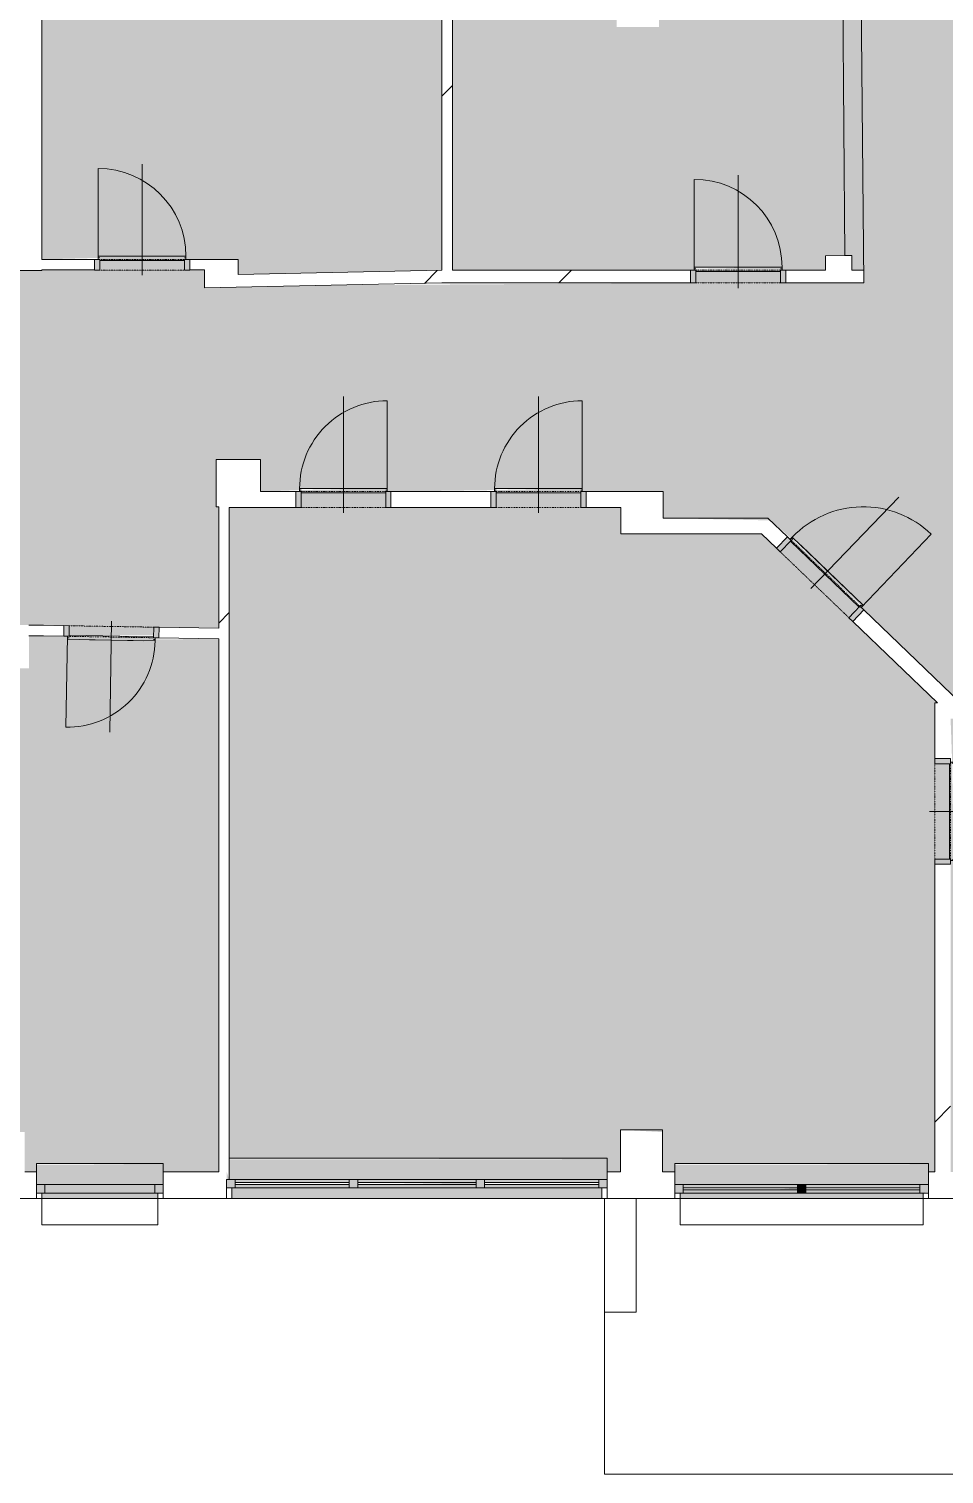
# Model space of a CAD drawing. Header units: millimetres. Extents: x 46521 to 262603, y -45352 to 20466.
# Drawn here: x 206782 to 215441, y -31577 to -17908 of the extents above; entities that cross this region are included whole.
import ezdxf

# ---------------------------------------------------------------- set-up
doc = ezdxf.new("R2010")
doc.units = ezdxf.units.MM
doc.linetypes.add('Čerchovaná se dvěma tečkami', pattern=[2.59, 1, -0.53, 0, -0.53, 0, -0.53])
for name, color, linetype, lineweight in [('A-DETL-THIN', 151, 'Continuous', 13), ('A-DOOR', 31, 'Continuous', 13), ('A-DOOR-FRAM', 31, 'Continuous', 9), ('A-FLOR', 192, 'Continuous', 13), ('A-GENM', 13, 'Continuous', 13), ('A-GLAZ', 151, 'Continuous', 13), ('A-WALL', 113, 'Continuous', 13), ('A-WALL-PATT', 111, 'Continuous', 9), ('Q-SPCQ', 91, 'Continuous', 13), ('S-COLS', 52, 'Continuous', 13)]:
    doc.layers.add(name, color=color, linetype=linetype, lineweight=lineweight)
pattern_1 = [(45, (128653, 0), (-7184.2, 7184.2), []), (45, (131527, -3e-12), (-7184.2, 7184.2), []), (45, (137274, -7e-12), (-4310.5, 10057.9), [4064, -2032, 67.06, -1964.94])]
pattern_2 = [(45, (128653, 0), (-7184.2, 7184.2), []), (45, (131527, 0), (-7184.2, 7184.2), []), (45, (137274, 0), (-4310.5, 10057.9), [4064, -2032, 67.06, -1964.94])]

# ---------------------------------------------------------------- blocks, each defined once
blk = doc.blocks.new('DVERE_1k_oblozka - DD03_01_800x1970_koupelna-1935638-Mapka _ závislý 15')
at = {"layer": 'A-DOOR', "lineweight": 9}
h = blk.add_hatch(color=151, dxfattribs=at)
h.paths.add_polyline_path([(450, -63), (450, 57), (400, 57), (400, -63)])
h.paths.add_polyline_path([(-400, -63), (-400, 57), (-450, 57), (-450, -63)])
blk.add_hatch(color=151, dxfattribs=at).paths.add_polyline_path([(305, 47), (400, 57), (415, 87), (-400, 72), (-400, 47)])
for p, q in [((0, -113), (0, 957)), ((-415, 57), (-415, 917)), ((-400, 57), (-450, 57)), ((-450, 57), (-450, -63)), ((415, 87), (-415, 87)), ((-415, 87), (-415, 72)), ((-415, 72), (-400, 72)), ((-400, -63), (-400, 57)), ((-400, 47), (400, 47)), ((305, 87), (-305, 87)), ((400, 72), (415, 72)), ((450, 57), (400, 57)), ((400, 57), (400, -63)), ((415, 72), (415, 87)), ((415, 87), (415, 57)), ((450, -63), (450, 57)), ((-450, -63), (-400, -63)), ((400, -63), (450, -63))]:
    blk.add_line(p, q, dxfattribs=at)
at = {"layer": 'A-DOOR', "linetype": 'Čerchovaná se dvěma tečkami', "lineweight": 9}
for p, q in [((-400, 57), (400, 57)), ((-400, -63), (400, -63))]:
    blk.add_line(p, q, dxfattribs=at)
at = {"layer": 'A-DOOR', "lineweight": 9}
blk.add_arc((-415, 87), 830, 360, 90, dxfattribs=at)
at = {"layer": 'A-DOOR-FRAM'}
for p, q in [((-400, 57), (-450, 57)), ((-400, -63), (-400, 57)), ((400, 57), (400, -63)), ((400, 57), (450, 57)), ((-450, -63), (-400, -63)), ((450, -63), (400, -63))]:
    blk.add_line(p, q, dxfattribs=at)
blk = doc.blocks.new('OKNO_1k_nadsvetlik - OKNO_1k_nadsvetlik_1200 x 1850-1969509-Mapka _ závislý 15')
at = {"layer": 'A-GLAZ', "lineweight": 9}
h = blk.add_hatch(color=256, dxfattribs=at)
h.paths.add_polyline_path([(600, 75), (520, 75), (520, -5), (600, -5)])
h.paths.add_polyline_path([(-600, 75), (-600, -5), (-520, -5), (-520, 75)])
blk.add_hatch(color=256, dxfattribs=at).paths.add_polyline_path([(-520, 75), (-520, -5), (520, -5), (520, 75), (-183, 75)])
for p, q in [((-550, 126), (-600, 126)), ((-600, 75), (-550, 75)), ((-520, 75), (-600, 75)), ((-550, 75), (-550, 125)), ((520, 75), (-520, 75)), ((-520, 75), (-520, -5)), ((600, 75), (520, 75)), ((520, -5), (520, 75)), ((600, 126), (550, 126)), ((550, 125), (550, 75)), ((550, 75), (600, 75)), ((-600, -5), (-520, -5)), ((-520, -5), (520, -5)), ((520, -5), (600, -5))]:
    blk.add_line(p, q, dxfattribs=at)
blk = doc.blocks.new('parapet s nosem_vnitní - parapet s nosem_vnitní-V101-Mapka _ závislý 15')
at = {"layer": 'A-GENM', "lineweight": 9}
for points in [[(-183, 0), (-600, 0), (-600, -190), (600, -190), (600, 0), (520, 0)], [(-600, -190), (-600, -197), (-183, -190)]]:
    blk.add_hatch(color=151, dxfattribs=at).paths.add_polyline_path(points)
for p, q in [((-600, -190), (-600, -120)), ((600, -120), (600, -190)), ((-600, -190), (-600, -200)), ((-600, -200), (600, -200)), ((-600, -200), (600, -200)), ((600, -200), (600, -190))]:
    blk.add_line(p, q, dxfattribs=at)
blk = doc.blocks.new('parapet_ext - parapet_ext-V102-Mapka _ závislý 15')
at = {"layer": 'Q-SPCQ', "lineweight": 9}
blk.add_hatch(color=151, dxfattribs=at).paths.add_polyline_path([(-520, 50), (-550, 50), (-550, 0), (550, 0), (550, 50), (-183, 50)])
for p, q in [((-550, 51), (-550, 300)), ((-550, 300), (550, 300)), ((550, 300), (550, 51))]:
    blk.add_line(p, q, dxfattribs=at)
blk = doc.blocks.new('OKNO_3k_nadsvetlik - OKNO_3k_nadsvetlik_3600x1850-1975422-Mapka _ závislý 15')
at = {"layer": 'A-GLAZ', "lineweight": 9}
h = blk.add_hatch(color=256, dxfattribs=at)
h.paths.add_polyline_path([(-1720, 25), (-1800, 25), (-1800, -55), (-1720, -55)])
h.paths.add_polyline_path([(1775, 25), (1720, 25), (1720, -55), (1800, -53), (1800, 25)])
h = blk.add_hatch(color=256, dxfattribs=at)
h.paths.add_polyline_path([(-640, 25), (-1720, 25), (-1720, -5), (-640, -5)])
h.paths.add_polyline_path([(763, 25), (640, 25), (640, -5), (1720, -5), (1720, 25)])
h.paths.add_polyline_path([(-560, 25), (-560, -5), (560, -5), (560, 25)])
h.paths.add_polyline_path([(560, -25), (-560, -25), (-560, -55), (560, -55)])
h.paths.add_polyline_path([(-1291, -25), (-1720, -25), (-1720, -55), (-640, -55), (-640, -25)])
h.paths.add_polyline_path([(763, -25), (640, -25), (640, -55), (1720, -55), (1720, -25)])
h = blk.add_hatch(color=256, dxfattribs=at)
h.paths.add_polyline_path([(-640, 25), (-640, -55), (-560, -55), (-560, 25)])
h.paths.add_polyline_path([(560, 25), (560, -55), (640, -55), (640, 25)])
blk.add_hatch(color=256, dxfattribs=at).paths.add_polyline_path([(-560, -5), (-560, -25), (560, -5)])
at = {"layer": 'A-GLAZ', "color": 63, "lineweight": 9}
for p, q in [((-1800, 25), (-1750, 25)), ((-1720, 25), (-1800, 25)), ((-1750, 25), (-1750, 125)), ((-1720, -55), (-1720, 25)), ((-560, 25), (-640, 25)), ((-640, 25), (-640, -55)), ((-560, -55), (-560, 25)), ((640, 25), (560, 25)), ((560, 25), (560, -55)), ((640, -55), (640, 25)), ((1800, 25), (1720, 25)), ((1720, 25), (1720, -55)), ((1750, 125), (1750, 25)), ((1750, 25), (1800, 25)), ((-1800, -55), (-1720, -55)), ((-640, -5), (-1720, -5)), ((-1720, -5), (-1720, -25)), ((-1720, -25), (-640, -25)), ((-640, -25), (-640, -5)), ((-640, -55), (-560, -55)), ((560, -5), (-560, -5)), ((-560, -5), (-560, -25)), ((-560, -25), (560, -25)), ((560, -25), (560, -5)), ((560, -55), (640, -55)), ((1720, -5), (640, -5)), ((640, -5), (640, -25)), ((640, -25), (1720, -25)), ((1720, -25), (1720, -5)), ((1720, -55), (1800, -55))]:
    blk.add_line(p, q, dxfattribs=at)
at = {"layer": 'A-GLAZ', "color": 40, "lineweight": 9}
for p, q in [((-1750, 126), (-1775, 126)), ((1800, 126), (1750, 126))]:
    blk.add_line(p, q, dxfattribs=at)
at = {"layer": 'A-GLAZ', "color": 41, "lineweight": 9}
blk.add_line((1750, 126), (-1750, 126), dxfattribs=at)
at = {"layer": 'A-GLAZ', "color": 101, "lineweight": 9}
for p, q in [((-640, 25), (-1720, 25)), ((560, 25), (-560, 25)), ((1720, 25), (640, 25)), ((-1720, -55), (-640, -55)), ((-560, -55), (560, -55)), ((640, -55), (1720, -55))]:
    blk.add_line(p, q, dxfattribs=at)
blk = doc.blocks.new('parapet s nosem_vnitní - parapet s nosem_vnitní-1280309-Mapka _ závislý 15')
at = {"layer": 'A-GENM', "lineweight": 9}
h = blk.add_hatch(color=151, dxfattribs=at)
h.paths.add_polyline_path([(-560, 0), (-1800, 0), (-1800, -190), (1775, -190), (1775, 0), (560, 0)])
h.paths.add_polyline_path([(1800, 0), (1776, 0), (1800, -70)])
at = {"layer": 'A-GENM', "color": 101, "lineweight": 9}
for p, q in [((-1800, -190), (-1800, -70)), ((-1800, -190), (-1800, -200)), ((-1800, -200), (1779, -200)), ((-1800, -200), (1779, -200))]:
    blk.add_line(p, q, dxfattribs=at)
blk = doc.blocks.new('parapet_ext - parapet_ext-1802008-Mapka _ závislý 15')
at = {"layer": 'Q-SPCQ', "lineweight": 9}
blk.add_hatch(color=151, dxfattribs=at).paths.add_polyline_path([(1750, 100), (-1750, 100), (-1750, 0), (1750, 0)])
at = {"layer": 'Q-SPCQ', "color": 101, "lineweight": 9}
blk.add_line((-1750, 100), (1750, 100), dxfattribs=at)
blk = doc.blocks.new('OKNO_2k_nadsvetlik - OKNO_2k_nadsvetlik 1800x2400-1972502-Mapka _ závislý 15')
at = {"layer": 'A-GLAZ', "lineweight": 9}
h = blk.add_hatch(color=256, dxfattribs=at)
h.paths.add_polyline_path([(-1120, 75), (-1200, 66), (-1200, -5), (-1120, -5), (-1120, 66)])
h.paths.add_polyline_path([(1200, 75), (1120, 75), (1120, -5), (1200, -5)])
h = blk.add_hatch(color=256, dxfattribs=at)
h.paths.add_polyline_path([(295, 75), (40, 75), (40, 45), (1120, 45), (1120, 75)])
h.paths.add_polyline_path([(-1120, 75), (-1120, 45), (-40, 45), (-40, 75), (-732, 75)])
h.paths.add_polyline_path([(40, 25), (40, -5), (1120, -5), (1120, 25), (295, 25)])
h.paths.add_polyline_path([(-732, 25), (-1120, 25), (-1120, -5), (-40, -5), (-40, 25)])
for points in [[(-40, -5), (40, -5), (40, 75), (-40, 75)], [(40, 45), (40, 25), (295, 45)]]:
    blk.add_hatch(color=256, dxfattribs=at).paths.add_polyline_path(points)
for p, q in [((-1150, 126), (-1200, 126)), ((-1200, 75), (-1150, 75)), ((-1120, 75), (-1200, 75)), ((-1150, 75), (-1150, 125)), ((-1120, -5), (-1120, 75)), ((-40, 75), (-1120, 75)), ((-40, 45), (-1120, 45)), ((-1120, 45), (-1120, 25)), ((-1120, 25), (-40, 25)), ((40, 75), (-40, 75)), ((-40, 75), (-40, -5)), ((-40, 25), (-40, 45)), ((1120, 75), (40, 75)), ((40, -5), (40, 75)), ((1120, 45), (40, 45)), ((40, 45), (40, 25)), ((40, 25), (1120, 25)), ((1200, 75), (1120, 75)), ((1120, 75), (1120, -5)), ((1120, 25), (1120, 45)), ((1200, 126), (1150, 126)), ((1150, 125), (1150, 75)), ((1150, 75), (1200, 75)), ((-1200, -5), (-1120, -5)), ((-1120, -5), (-40, -5)), ((-40, -5), (40, -5)), ((40, -5), (1120, -5)), ((1120, -5), (1200, -5))]:
    blk.add_line(p, q, dxfattribs=at)
blk = doc.blocks.new('parapet s nosem_vnitní - parapet s nosem_vnitní-V103-Mapka _ závislý 15')
at = {"layer": 'A-GENM', "lineweight": 9}
blk.add_hatch(color=151, dxfattribs=at).paths.add_polyline_path([(40, 0), (-1200, 0), (-1200, -190), (1200, -190), (1200, 0), (295, 0)])
for p, q in [((-1200, -190), (-1200, -120)), ((1200, -120), (1200, -190)), ((-1200, -190), (-1200, -200)), ((-1200, -200), (1200, -200)), ((-1200, -200), (1200, -200)), ((1200, -200), (1200, -190))]:
    blk.add_line(p, q, dxfattribs=at)
blk = doc.blocks.new('parapet_ext - parapet_ext-1801991-Mapka _ závislý 15')
at = {"layer": 'Q-SPCQ', "lineweight": 9}
blk.add_hatch(color=151, dxfattribs=at).paths.add_polyline_path([(-1150, 50), (-1150, 0), (1150, 0), (1150, 50), (-1120, 50)])
for p, q in [((-1150, 51), (-1150, 300)), ((-1150, 300), (1150, 300)), ((1150, 300), (1150, 51))]:
    blk.add_line(p, q, dxfattribs=at)
blk = doc.blocks.new('DVERE_1k_oblozka - DD03_01_900x1970_koupelna-V137-Mapka _ závislý 15')
at = {"layer": 'A-DOOR', "lineweight": 9}
h = blk.add_hatch(color=151, dxfattribs=at)
h.paths.add_polyline_path([(500, -78), (500, 72), (450, 72), (450, -78)])
h.paths.add_polyline_path([(-450, 72), (-500, 72), (-500, -78), (-450, -78)])
blk.add_hatch(color=151, dxfattribs=at).paths.add_polyline_path([(465, 102), (-450, 87), (-450, 62), (450, 72), (450, 87)])
for p, q in [((-465, 72), (-465, 1032)), ((0, -128), (0, 1072)), ((-450, 72), (-500, 72)), ((-500, 72), (-500, -78)), ((465, 102), (-465, 102)), ((-465, 102), (-465, 87)), ((-465, 87), (-450, 87)), ((-450, -78), (-450, 72)), ((-450, 62), (450, 62)), ((355, 102), (-355, 102)), ((450, 87), (465, 87)), ((500, 72), (450, 72)), ((450, 72), (450, -78)), ((465, 87), (465, 102)), ((465, 102), (465, 72)), ((500, -78), (500, 72)), ((-500, -78), (-450, -78)), ((450, -78), (500, -78))]:
    blk.add_line(p, q, dxfattribs=at)
at = {"layer": 'A-DOOR', "linetype": 'Čerchovaná se dvěma tečkami', "lineweight": 9}
for p, q in [((-450, 72), (450, 72)), ((-450, -78), (450, -78))]:
    blk.add_line(p, q, dxfattribs=at)
at = {"layer": 'A-DOOR', "lineweight": 9}
blk.add_arc((-465, 102), 930, 360, 90, dxfattribs=at)
at = {"layer": 'A-DOOR-FRAM'}
for p, q in [((-450, 72), (-500, 72)), ((-450, -78), (-450, 72)), ((450, 72), (450, -78)), ((450, 72), (500, 72)), ((-500, -78), (-450, -78)), ((500, -78), (450, -78))]:
    blk.add_line(p, q, dxfattribs=at)
blk = doc.blocks.new('DVERE_1k_oblozka - DD03_01_900x1970_koupelna-1549515-Mapka _ závislý 15')
at = {"layer": 'A-DOOR', "lineweight": 9}
h = blk.add_hatch(color=151, dxfattribs=at)
h.paths.add_polyline_path([(-500, -72), (-450, -72), (-450, 78), (-500, 78), (-500, -33)])
h.paths.add_polyline_path([(450, -72), (500, -72), (500, 78), (450, 78)])
blk.add_hatch(color=151, dxfattribs=at).paths.add_polyline_path([(-465, -102), (450, -87), (440, -62), (-450, -85), (-450, -87)])
for p, q in [((-500, 78), (-450, 78)), ((-500, -72), (-500, 78)), ((-450, 78), (-450, -72)), ((0, 128), (0, -1072)), ((450, 78), (500, 78)), ((450, -72), (450, 78)), ((500, 78), (500, -72)), ((-450, -72), (-500, -72)), ((-465, -72), (-465, -1032)), ((-465, -87), (-450, -87)), ((-465, -102), (-465, -87)), ((-465, -87), (-465, -102)), ((-450, -87), (-465, -87)), ((465, -102), (-465, -102)), ((-450, -62), (450, -62)), ((-450, -87), (-450, -62)), ((355, -102), (-355, -102)), ((450, -62), (450, -87)), ((500, -72), (450, -72)), ((450, -87), (465, -87)), ((465, -87), (450, -87)), ((465, -102), (465, -72)), ((465, -87), (465, -102)), ((465, -102), (465, -87))]:
    blk.add_line(p, q, dxfattribs=at)
at = {"layer": 'A-DOOR', "linetype": 'Čerchovaná se dvěma tečkami', "lineweight": 9}
for p, q in [((-450, 78), (450, 78)), ((-450, -72), (450, -72))]:
    blk.add_line(p, q, dxfattribs=at)
at = {"layer": 'A-DOOR', "lineweight": 9}
blk.add_arc((-465, -102), 930, 270, 0, dxfattribs=at)
at = {"layer": 'A-DOOR-FRAM'}
for p, q in [((-500, 78), (-450, 78)), ((-450, 78), (-450, -72)), ((450, -72), (450, 78)), ((500, 78), (450, 78)), ((-450, -72), (-500, -72)), ((450, -72), (500, -72))]:
    blk.add_line(p, q, dxfattribs=at)
blk = doc.blocks.new('DVERE_1k_oblozka - DD03_01_800x1970_koupelna-1549528-Mapka _ závislý 15')
at = {"layer": 'A-DOOR', "lineweight": 9}
h = blk.add_hatch(color=151, dxfattribs=at)
h.paths.add_polyline_path([(450, 78), (400, 78), (400, -72), (450, -72)])
h.paths.add_polyline_path([(-400, 78), (-450, 78), (-450, -72), (-400, -72)])
blk.add_hatch(color=151, dxfattribs=at).paths.add_polyline_path([(400, -62), (-400, -72), (-415, -102), (400, -87), (400, -72)])
for p, q in [((-450, 78), (-400, 78)), ((-450, -72), (-450, 78)), ((-400, 78), (-400, -72)), ((0, 128), (0, -972)), ((400, 78), (450, 78)), ((400, -72), (400, 78)), ((450, 78), (450, -72)), ((-400, -72), (-450, -72)), ((-415, -72), (-415, -932)), ((-415, -87), (-400, -87)), ((-415, -102), (-415, -87)), ((415, -102), (-415, -102)), ((-400, -62), (400, -62)), ((305, -102), (-305, -102)), ((450, -72), (400, -72)), ((400, -87), (415, -87)), ((415, -102), (415, -72)), ((415, -87), (415, -102))]:
    blk.add_line(p, q, dxfattribs=at)
at = {"layer": 'A-DOOR', "linetype": 'Čerchovaná se dvěma tečkami', "lineweight": 9}
for p, q in [((-400, 78), (400, 78)), ((-400, -72), (400, -72))]:
    blk.add_line(p, q, dxfattribs=at)
at = {"layer": 'A-DOOR', "lineweight": 9}
blk.add_arc((-415, -102), 830, 270, 0, dxfattribs=at)
at = {"layer": 'A-DOOR-FRAM'}
for p, q in [((-450, 78), (-400, 78)), ((-400, 78), (-400, -72)), ((400, -72), (400, 78)), ((450, 78), (400, 78)), ((-400, -72), (-450, -72)), ((400, -72), (450, -72))]:
    blk.add_line(p, q, dxfattribs=at)
blk = doc.blocks.new('DVERE_1k_oblozka - DD03_01_800x1970_koupelna-1549519-Mapka _ závislý 15')
at = {"layer": 'A-DOOR', "lineweight": 9}
h = blk.add_hatch(color=151, dxfattribs=at)
h.paths.add_polyline_path([(450, -47), (450, 53), (400, 53), (400, -47)])
h.paths.add_polyline_path([(-400, -47), (-400, 53), (-450, 53), (-450, -47)])
blk.add_hatch(color=151, dxfattribs=at).paths.add_polyline_path([(415, -77), (400, -37), (-400, -47), (-415, -77), (75, -77)])
for p, q in [((-450, 53), (-400, 53)), ((-450, -47), (-450, 53)), ((-400, 53), (-400, -47)), ((0, 103), (0, -947)), ((400, 53), (450, 53)), ((400, -47), (400, 53)), ((450, 53), (450, -47)), ((-400, -47), (-450, -47)), ((-415, -47), (-415, -907)), ((-415, -62), (-400, -62)), ((-415, -77), (-415, -62)), ((415, -77), (-415, -77)), ((-400, -37), (400, -37)), ((305, -77), (-305, -77)), ((450, -47), (400, -47)), ((400, -62), (415, -62)), ((415, -77), (415, -47)), ((415, -62), (415, -77))]:
    blk.add_line(p, q, dxfattribs=at)
at = {"layer": 'A-DOOR', "linetype": 'Čerchovaná se dvěma tečkami', "lineweight": 9}
for p, q in [((-400, 53), (400, 53)), ((-400, -47), (400, -47))]:
    blk.add_line(p, q, dxfattribs=at)
at = {"layer": 'A-DOOR', "lineweight": 9}
blk.add_arc((-415, -77), 830, 270, 0, dxfattribs=at)
at = {"layer": 'A-DOOR-FRAM'}
for p, q in [((-450, 53), (-400, 53)), ((-400, 53), (-400, -47)), ((400, -47), (400, 53)), ((450, 53), (400, 53)), ((-400, -47), (-450, -47)), ((400, -47), (450, -47))]:
    blk.add_line(p, q, dxfattribs=at)
blk = doc.blocks.new('DVERE_1k_oblozka - DD03_01_800x1970_koupelna-1549521-Mapka _ závislý 15')
at = {"layer": 'A-DOOR', "lineweight": 9}
h = blk.add_hatch(color=151, dxfattribs=at)
h.paths.add_polyline_path([(400, 47), (400, -53), (450, -53), (450, 47)])
h.paths.add_polyline_path([(-450, 47), (-450, -53), (-400, -53), (-400, 47)])
blk.add_hatch(color=151, dxfattribs=at).paths.add_polyline_path([(-398, 77), (-400, 62), (-398, 37), (400, 47), (415, 77), (183, 77)])
for p, q in [((-415, 47), (-415, 907)), ((0, -103), (0, 947)), ((-400, 47), (-450, 47)), ((-450, 47), (-450, -53)), ((415, 77), (-415, 77)), ((-415, 77), (-415, 62)), ((-415, 62), (-400, 62)), ((-400, -53), (-400, 47)), ((-400, 37), (400, 37)), ((305, 77), (-305, 77)), ((400, 62), (415, 62)), ((450, 47), (400, 47)), ((400, 47), (400, -53)), ((415, 62), (415, 77)), ((415, 77), (415, 47)), ((450, -53), (450, 47)), ((-450, -53), (-400, -53)), ((400, -53), (450, -53))]:
    blk.add_line(p, q, dxfattribs=at)
at = {"layer": 'A-DOOR', "linetype": 'Čerchovaná se dvěma tečkami', "lineweight": 9}
for p, q in [((-400, 47), (400, 47)), ((-400, -53), (400, -53))]:
    blk.add_line(p, q, dxfattribs=at)
at = {"layer": 'A-DOOR', "lineweight": 9}
blk.add_arc((-415, 77), 830, 360, 90, dxfattribs=at)
at = {"layer": 'A-DOOR-FRAM'}
for p, q in [((-400, 47), (-450, 47)), ((-400, -53), (-400, 47)), ((400, 47), (400, -53)), ((400, 47), (450, 47)), ((-450, -53), (-400, -53)), ((450, -53), (400, -53))]:
    blk.add_line(p, q, dxfattribs=at)

msp = doc.modelspace()

# ---------------------------------------------------------------- hatches: boundary and pattern name
at = {"layer": 'A-FLOR'}
h = msp.add_hatch(color=151, dxfattribs=at)
h.paths.add_polyline_path([(199083, -30076.6), (199083, -29899.5), (200283, -29906.6), (200283, -30076.6), (200392.8, -30076.6), (200392.8, -29535.6), (200792.8, -29535.6), (200792.8, -24894.3), (200002.8, -24909.3), (200000.6, -24924.3), (199202.8, -24909.3), (199187.8, -24894.3), (198592.8, -24894.3), (198592.8, -30076.6)])
h.paths.add_polyline_path([(191517.8, -30046.6), (191517.9, -30046.6), (191517.8, -25176.6), (191282.8, -25191.6), (191282.8, -25206.6), (190382.8, -25191.6), (190367.8, -25176.6), (190332.8, -25176.6), (190320.2, -25176.6), (188504.1, -26629.6), (188543.7, -30046.6), (188902.8, -30046.6), (188902.8, -29896.9), (191302.8, -29906.6), (191302.8, -30046.6)])
h.paths.add_polyline_path([(182902.8, -30046.6), (182902.8, -29901.6), (183802.8, -29906.6), (183802.8, -30046.6), (184102.8, -30046.6), (184102.8, -29899.5), (185302.8, -29906.6), (185302.8, -30046.6), (185603.7, -30046.6), (185603.7, -23684), (184886.2, -23708.3), (184881, -23718.2), (183981, -23703.2), (183980.9, -23693.3), (182814.6, -23700), (182814.6, -23970), (182394.6, -23970), (182394.6, -24139.3), (182473.2, -24139.3), (182464.6, -25639.3), (182394.6, -25639.3), (182394.6, -29535.6), (182794.6, -29535.6), (182813.2, -30046.6)])
h.paths.add_polyline_path([(191902.8, -30046.6), (191902.8, -29896.9), (194302.8, -29906.6), (194302.8, -30046.6), (194647.5, -30045.5), (194647.5, -26754.6), (192910.4, -25176.6), (192812.8, -25191.6), (192812.8, -25206.6), (191912.8, -25191.6), (191897.8, -25176.6), (191681.3, -25176.6), (191681.3, -30046.6)])
h.paths.add_polyline_path([(185902.8, -30046.6), (185902.8, -29896.9), (188302.8, -29906.6), (188302.8, -30046.6), (188393.4, -30046.6), (188353.3, -26558.1), (190142.3, -25126.8), (189944.1, -24954.6), (189923.5, -24943.5), (189319.5, -24295.7), (189319.1, -24274.5), (188731.6, -23666.1), (185753.7, -23699.3), (185753.7, -30046.6)])
h.paths.add_polyline_path([(194797.5, -30046.6), (194892.8, -30045.5), (194892.8, -29846.9), (198492.8, -29846.9), (198492.8, -23686.6), (194413, -23686.6), (193861.1, -24289.8), (193851.1, -24311.6), (193224.5, -24936.1), (193205, -24937.4), (193061.3, -25101.6), (194797.5, -26688.5), (194797.5, -30045.5)])
h.paths.add_polyline_path([(224262.8, -28719.3), (224392.8, -28719.3), (224392.8, -28319.3), (224792.8, -28319.3), (224792.8, -25308.2), (220362.3, -25276.5), (220376.8, -25291.4), (219462, -25266.7), (219446.9, -25251.5), (218777.8, -25251.7), (218777.8, -28719.3), (218842.8, -28719.3), (218842.8, -28639.6), (221242.8, -28649.3), (221242.8, -28719.3), (221842.8, -28719.3), (221842.8, -28642.2), (223042.8, -28649.3), (223042.8, -28719.3), (223362.8, -28719.3), (223362.8, -28644.3), (224262.8, -28649.3)])
h.paths.add_polyline_path([(208577.8, -22429.3), (208552.8, -22429.3), (208552.8, -21979.3), (208972.8, -21979.3), (208972.8, -22284.3), (209357.8, -22269.3), (209357.8, -22254.3), (210157.8, -22269.3), (210172.8, -22284.3), (211203.1, -22269.3), (211203.1, -22254.3), (212003.1, -22269.3), (212018.1, -22284.3), (212783.1, -22284.3), (212783.1, -22534.3), (213798, -22556.9), (214005.4, -22735.1), (214027.1, -22735.1), (214655, -23358), (214655, -23378.8), (215596.6, -24281.8), (218710.5, -24281.8), (219494.9, -23303), (219605.5, -23360.3), (220122.4, -22668.2), (220034.1, -22582.1), (220185, -22354.9), (220191.7, -21754.2), (220281.7, -21754.2), (220281.7, -20955.1), (220200.6, -20954.2), (220201.1, -20379.5), (220167.4, -20379.1), (220167.4, -19225.7), (220142.4, -19225.7), (220142.4, -19175.3), (220067.6, -19175.3), (220052.6, -18955.3), (220037.6, -18955.3), (220052.6, -18355.3), (220067.6, -18340.3), (220067.6, -17238.3), (217119, -17238.3), (217118.6, -17408.3), (216093, -17408.3), (216093, -17535.4), (214893, -17528.3), (214893, -17408.3), (214654.7, -17408.3), (214679.5, -20310.9), (213892.9, -20303.3), (213892.9, -20200.9), (213092.9, -20200.9), (213092.9, -20310.9), (209689.9, -20332), (208443, -20358), (208443, -20188), (208253, -20188), (208253, -20098), (207453, -20098), (207453, -20188), (206413, -20188), (206413, -18222.8), (206280, -18222.8), (206280, -17238.3), (204028.4, -17238.3), (204043.4, -17851.9), (204058.4, -17851.9), (204043.4, -18651.9), (204028.4, -18666.9), (204043.4, -19775.4), (204058.4, -19775.4), (204043.4, -20375.4), (204028.4, -20390.4), (204028.4, -20656.9), (201925.6, -20656.9), (201925.6, -20280.9), (201776.7, -20295.9), (201776.7, -20310.9), (201176.7, -20295.9), (201161.7, -20280.9), (200762.6, -20280.9), (200762.6, -21508.2), (200116.5, -21529.8), (200109.9, -21538.2), (199509.9, -21523.2), (199494.9, -21508.2), (197786.5, -21529.8), (197794.9, -21538.2), (197179.9, -21523.2), (197164.9, -21508.2), (197029.9, -21529.8), (197029.9, -21748.2), (196166.1, -21748.2), (196166.1, -21658.2), (195266.1, -21658.2), (195266.1, -21748.2), (192076, -21748.2), (190453.7, -20300.6), (190453.7, -18728.2), (190180.6, -18728.2), (190180.6, -18805.2), (188980.6, -18798.2), (188980.6, -18728.2), (188903.7, -18728.2), (188903.7, -20625.8), (188813.7, -20625.8), (188813.7, -21425.8), (188903.7, -21425.8), (188903.7, -21715.8), (183983.7, -21715.8), (183980.9, -22135.8), (182394.6, -22135.8), (182394.6, -22265.8), (182154.6, -22265.8), (182165.6, -23165.8), (182394.6, -23165.8), (182400.6, -23552.4), (183980.1, -23543.6), (183983.7, -23683.3), (184880.8, -23678.2), (184881, -23538.2), (186775.3, -23527.3), (186775.3, -23362.9), (186999.3, -23361.6), (187000.4, -23526), (188794.9, -23515.7), (190254, -25026.6), (192921, -25015.6), (194349.3, -23536.6), (198292.8, -23536.6), (198292.8, -23166.6), (198592.8, -23166.6), (198592.8, -24794.3), (200792.8, -24794.3), (200792.8, -23937.5), (200393.1, -23937.5), (200393.1, -23527.5), (201990.3, -23527.4), (201990.3, -22376.5), (205630.3, -22376.5), (205630.7, -21816.5), (206690.3, -21816.5), (206683.5, -23436.6), (206251.5, -23436.6), (206251.5, -23536.6), (207163.6, -23553.1), (207163.6, -23643), (207962.2, -23643), (207963.5, -23566.6), (208577.8, -23566.6), (208577.8, -22434.3)])
h.paths.add_polyline_path([(212377.8, -28719.3), (212377.8, -28319.3), (212777.8, -28342.4), (212777.8, -28719.3), (212892.8, -28719.3), (212892.8, -28639.6), (215292.8, -28649.3), (215292.8, -28719.3), (215352.8, -28719.3), (215352.8, -25759.3), (215492.8, -25759.3), (215488.2, -24859.3), (215352.8, -24859.3), (215352.8, -24281.8), (215379.9, -24281.8), (214540.8, -23477.1), (214628.8, -23367.5), (213988.1, -22753.1), (213891.2, -22854.1), (213714.1, -22684.3), (212383.1, -22684.3), (212383.1, -22434.3), (212003.1, -22434.3), (212003.1, -22294.3), (211203.1, -22294.3), (211203.1, -22434.3), (210157.8, -22434.3), (210157.8, -22294.3), (209357.8, -22294.3), (209357.8, -22434.3), (208677.8, -22434.3), (208677.8, -28589.6), (212252.8, -28599.3), (212252.8, -28719.3)])
h.paths.add_polyline_path([(218192.8, -28719.3), (218377.8, -28719.3), (218377.8, -28319.3), (218627.8, -28319.3), (218627.8, -24431.8), (215502.8, -24431.8), (215517.8, -24859.3), (215532.8, -24859.3), (215517.8, -25759.3), (215502.8, -25774.3), (215502.8, -28719.3), (215792.8, -28719.3), (215792.8, -28639.6), (218192.8, -28649.3)])
h.paths.add_polyline_path([(206852.8, -28719.3), (206852.8, -28642.2), (208052.8, -28649.3), (208052.8, -28719.3), (208577.8, -28719.3), (208577.8, -23677.1), (207961.9, -23682.1), (207976.3, -23696.9), (207161.6, -23668), (207146.4, -23652.8), (206781.5, -23652.2), (206781.5, -23956.6), (206353.3, -23956.6), (206342.8, -26071.5), (206342.8, -28319.3), (206742.8, -28342.4), (206742.8, -28719.3)])
h.paths.add_polyline_path([(220362.3, -25251.2), (220363.7, -25111.2), (224792.8, -25158.2), (224792.8, -24364.3), (224714.2, -24364.3), (224722.8, -22864.3), (224792.8, -22864.3), (224792.8, -22472.9), (220349.9, -22420.6), (220174.8, -22682.2), (220176.9, -22691.6), (219599.4, -23401.6), (219583.2, -23405.3), (218777.8, -24439.5), (218777.8, -25094.4), (219463.8, -25101.7), (219463.8, -25241.7), (220362.2, -25251.2)])
h.paths.add_polyline_path([(201052.8, -25069.3), (201052.8, -24889.3), (206242.8, -24889.3), (206240.7, -23646.6), (200893.1, -23646.6), (200893.1, -24889.3), (201043.1, -24894.3), (201050, -25019.3)])
h.paths.add_polyline_path([(218710.5, -22689.3), (218392.8, -22689.3), (218392.8, -22289.3), (218792.8, -22289.3), (218777.8, -22689.3)])
h.paths.add_polyline_path([(220349.9, -22420.6), (220349.6, -22388.8), (220336.8, -22401)])
h.paths.add_polyline_path([(224792.8, -22322.9), (224792.8, -20426.5), (223275.7, -20479.4), (220306.2, -20443), (220321.5, -20949.7), (220330.5, -20955.5), (220306.7, -21755.5), (220291.5, -21770.6), (220291.1, -22269.9), (224377.5, -22318)])
h.paths.add_polyline_path([(196929.9, -21648.2), (196929.9, -18728.2), (196150.6, -18728.2), (196150.6, -18805.2), (194950.6, -18798.2), (194950.6, -18728.2), (194789.9, -18728.2), (194789.9, -19128.2), (194389.9, -19128.2), (194389.9, -18728.2), (194050.6, -18728.2), (194050.6, -18805.2), (192850.6, -18798.2), (192850.6, -18728.2), (191950.6, -18728.2), (191950.6, -18805.2), (190750.6, -18798.2), (190750.6, -18728.2), (190603.7, -18728.2), (190603.7, -20233.4), (192133.2, -21598.2), (194921.1, -21618.2), (194921.1, -21648.2), (195266.1, -21633.2), (195266.1, -21618.2), (196166.1, -21633.2), (196181.1, -21648.2), (196216.1, -21648.2)])
h.paths.add_polyline_path([(187103.7, -21565.8), (188803.7, -21565.4), (188788.7, -21425.8), (188773.7, -21425.8), (188788.7, -20625.8), (188803.7, -20610.8), (188803.7, -18728.2), (187103.7, -18728.2), (187103.7, -20311.1), (187128.7, -20311.1), (187128.7, -20411.9), (187103.7, -20411.9), (187103.7, -21565.4)])
h.paths.add_polyline_path([(197779.9, -21498.2), (197794.9, -21408.2), (198579.9, -21408.2), (198579.9, -19988.2), (197779.9, -20003.2), (197779.9, -20018.2), (197179.9, -20003.2), (197164.9, -19988.2), (197029.9, -20003.2), (197029.9, -21408.2), (197179.9, -21408.2), (197179.9, -21498.2), (197365.7, -21498.2)])
h.paths.add_polyline_path([(199509.9, -21498.2), (200109.9, -21498.2), (200109.9, -21408.2), (200254.9, -21408.2), (200242.4, -19988.2), (200109.9, -20003.2), (200109.9, -20018.2), (199509.9, -20003.2), (199494.9, -19988.2), (198679.9, -19988.2), (198679.9, -21408.2), (199509.9, -21408.2)])
h.paths.add_polyline_path([(200502.6, -21408.2), (200682.3, -21408.2), (200662.6, -20280.9), (200354.9, -20280.9), (200354.9, -21408.2), (200463.1, -21408.2)])
h.paths.add_polyline_path([(203191.3, -20556.9), (203928.4, -20556.9), (203928.4, -20375.4), (204018.4, -20375.4), (204018.4, -19775.4), (203928.4, -19775.4), (203928.4, -19336.9), (202930.6, -19336.9), (202945.6, -19791.9), (202960.6, -19791.9), (202945.6, -20391.9), (202930.6, -20402), (202930.6, -20556.9)])
h.paths.add_polyline_path([(202025.6, -20556.9), (202830.6, -20556.9), (202830.6, -20391.9), (202920.6, -20391.9), (202920.6, -19791.9), (202830.6, -19791.9), (202830.6, -19336.9), (202025.6, -19336.9), (202025.6, -20441.9)])
h.paths.add_polyline_path([(223275.7, -20379.4), (224792.8, -20315.3), (223079.6, -20329.1), (223103.1, -20377.3)])
h.paths.add_polyline_path([(201670.9, -20270.9), (201776.7, -20270.9), (201776.7, -20180.9), (201925.6, -20180.9), (201925.6, -19236.9), (202335.6, -19236.9), (202335.6, -17626.9), (200367.8, -17626.9), (200396.3, -18867.5), (201027.8, -18867.5), (201042.8, -20180.9), (201176.7, -20180.9), (201176.7, -20270.9), (201473.8, -20270.9)])
h.paths.add_polyline_path([(208763, -20231.3), (210689.2, -20190.9), (210689.2, -17408.3), (210404.7, -17408.3), (210404.7, -17535.4), (209204.7, -17528.3), (209204.7, -17408.3), (208604.7, -17408.3), (208604.7, -17535.4), (207404.7, -17528.3), (207404.7, -17408.3), (206903, -17408.3), (206903, -20088), (207453, -20073), (207453, -20058), (208253, -20073), (208268, -20088), (208763, -20088), (208763, -20191)])
h.paths.add_polyline_path([(213042.9, -20190.9), (213092.9, -20175.9), (213092.9, -20160.9), (213892.9, -20175.9), (213907.9, -20190.9), (214319.2, -20190.9), (214320.2, -20053.3), (214503.2, -20051.2), (214479.7, -17408.3), (214263, -17408.3), (214263, -17535.4), (213063, -17528.3), (213063, -17408.3), (212213, -17408.3), (212213, -17535.4), (211013, -17528.3), (211013, -17408.3), (210789.2, -17408.3), (210789.2, -20190.9), (212773.5, -20190.9)])
h.paths.add_polyline_path([(200862.1, -20180.9), (200927.8, -20180.9), (200927.8, -18967.5), (200172.9, -18967.5), (200172.9, -18728.2), (199942.6, -18733.3), (199942.6, -18805.2), (198792.6, -18798.2), (198792.6, -18728.2), (198679.9, -18728.2), (198679.9, -19888.2), (200354.9, -19888.2), (200354.9, -20180.9), (200762.6, -20180.9)])
h.paths.add_polyline_path([(197179.9, -19888.2), (198429.9, -19888.2), (198429.9, -18728.2), (198250.6, -18728.2), (198250.6, -18805.2), (197050.6, -18798.2), (197029.9, -19888.2), (197149.9, -19888.2)])
h.paths.add_polyline_path([(202930.6, -19236.9), (203928.4, -19236.9), (203928.4, -18651.9), (204018.4, -18651.9), (204018.4, -17851.9), (203928.4, -17851.9), (203928.4, -17626.9), (202435.6, -17626.9), (202435.6, -19236.9), (202830.6, -19236.9)])
h.paths.add_polyline_path([(187003.7, -19113.6), (187003.7, -19071.9), (185041.5, -19113.6), (185900.6, -19113.6)])
h.paths.add_polyline_path([(182770, -19113.6), (182770, -18911.6), (187003.7, -18871.9), (187003.7, -18728.2), (182394.6, -18728.2), (182400.6, -19113.6)])
h.paths.add_polyline_path([(220167.4, -18955.3), (220167.4, -18355.3), (220077.6, -18355.3), (220077.6, -18955.3)])
h.paths.add_polyline_path([(223828, -17927.7), (224792.8, -17927.7), (224792.8, -17488.3), (220167.6, -17488.3), (220167.6, -17927.7), (223628, -17927.7)])
h.paths.add_polyline_path([(218379, -17888.3), (218379, -17488.3), (218779, -17488.3), (218779, -17888.3)])
h.paths.add_polyline_path([(212742.3, -17888.3), (212342.3, -17888.3), (212342.3, -17488.3), (212742.3, -17488.3), (212742.3, -17672.4)])
h.paths.add_polyline_path([(203928.4, -17526.9), (203928.4, -17238.3), (200366, -17251.3), (200367.8, -17526.9), (202435.6, -17526.9)])
at = {"layer": 'A-WALL-PATT'}
h = msp.add_hatch(dxfattribs=at)
h.set_pattern_fill('FP_30', color=256, angle=45, style=0, pattern_type=2)
h.set_pattern_definition(pattern_1)
h.paths.add_polyline_path([(206413, -18222.8), (206800, -18222.8), (206799.6, -17169.9), (206280, -17169.9), (206280, -18222.8)])
h = msp.add_hatch(dxfattribs=at)
h.set_pattern_fill('FP_30', color=256, angle=45, style=0, pattern_type=2)
h.set_pattern_definition(pattern_1)
h.paths.add_polyline_path([(206696.2, -20193), (206903, -20188), (206903, -17408.3), (206800.3, -17408.3), (206800, -18222.8), (206413, -18222.8), (206413, -20193)])
h = msp.add_hatch(dxfattribs=at)
h.set_pattern_fill('FP_30', color=256, angle=45, style=0, pattern_type=2)
h.set_pattern_definition(pattern_1)
h.paths.add_polyline_path([(210689.2, -20310.9), (210789.2, -20310.9), (210789.2, -17408.3), (210689.2, -17408.3), (210689.2, -20191)])
msp.add_hatch(color=133, dxfattribs=at).paths.add_polyline_path([(214654.7, -20190.9), (214679.5, -20190.9), (214654.7, -17408.3), (214479.7, -17408.3), (214503.2, -20051.7), (214568, -20051.7), (214569.2, -20190.9)])
h = msp.add_hatch(dxfattribs=at)
h.set_pattern_fill('FP_30', color=256, angle=45, style=0, pattern_type=2)
h.set_pattern_definition(pattern_1)
h.paths.add_polyline_path([(208303, -20188), (208443, -20188), (208443, -20088), (208303, -20088)])
h.paths.add_polyline_path([(206903, -20188), (207403, -20188), (207403, -20088), (206903, -20088)])
h = msp.add_hatch(dxfattribs=at)
h.set_pattern_fill('FP_30', color=256, angle=45, style=0, pattern_type=2)
h.set_pattern_definition(pattern_1)
h.paths.add_polyline_path([(208443, -20358), (208763, -20351.3), (208763, -20088), (208443, -20088), (208443, -20231.3)])
h = msp.add_hatch(dxfattribs=at)
h.set_pattern_fill('FP_89', color=256, angle=45, style=0, pattern_type=2)
h.set_pattern_definition([(46.198, (128653, 0), (-7332.8, 7032.4), []), (46.198, (131526, 60), (-7332.8, 7032.4), []), (46.198, (137272, 180), (-4519.9, 9965.6), [4064, -2032, 67.06, -1964.94])])
h.paths.add_polyline_path([(208763, -20351.3), (210689.2, -20311.1), (210689.2, -20191), (208763, -20231.3)])
h = msp.add_hatch(dxfattribs=at)
h.set_pattern_fill('FP_30', color=256, angle=45, style=0, pattern_type=2)
h.set_pattern_definition(pattern_1)
h.paths.add_polyline_path([(214680.6, -20310.9), (214679.5, -20190.9), (214569.2, -20190.9), (214569.2, -20301.2), (214320.2, -20301.2), (214319.2, -20190.9), (213942.9, -20190.9), (213942.9, -20310.9), (214570.2, -20310.9)])
h.paths.add_polyline_path([(213042.9, -20310.9), (213042.9, -20190.9), (210789.2, -20190.9), (210789.2, -20310.9), (212611.5, -20310.9)])
h = msp.add_hatch(dxfattribs=at)
h.set_pattern_fill('FP_30', color=256, angle=45, style=0, pattern_type=2)
h.set_pattern_definition(pattern_1)
h.paths.add_polyline_path([(212053.1, -22434.3), (212383.1, -22434.3), (212383.1, -22284.3), (212053.1, -22284.3)])
h.paths.add_polyline_path([(209307.8, -22434.3), (209307.8, -22284.3), (208972.8, -22284.3), (208972.8, -22429.3), (208972.8, -22434.3)])
h.paths.add_polyline_path([(210207.8, -22434.3), (211153.1, -22434.3), (211153.1, -22284.3), (210207.8, -22284.3)])
h = msp.add_hatch(dxfattribs=at)
h.set_pattern_fill('FP_30', color=256, angle=45, style=0, pattern_type=2)
h.set_pattern_definition(pattern_1)
h.paths.add_polyline_path([(208677.8, -28791.6), (208677.8, -22434.3), (208577.8, -22434.3), (208577.8, -28719.3), (208652.8, -28719.3)])
h = msp.add_hatch(dxfattribs=at)
h.set_pattern_fill('FP_30', color=256, angle=45, style=0, pattern_type=2)
h.set_pattern_definition(pattern_1)
h.paths.add_polyline_path([(213822.4, -22684.3), (213930.8, -22684.3), (213774.4, -22534.3), (212783.1, -22534.3), (212783.1, -22684.3), (213798, -22684.3)])
h = msp.add_hatch(dxfattribs=at)
h.set_pattern_fill('FP_61', color=256, angle=45, style=0, pattern_type=2)
h.set_pattern_definition([(1.199, (128653, 0), (-212.6, 10157.8), []), (1.199, (130727, -1989), (-212.6, 10157.8), []), (1.199, (134875, -5967), (3850.5, 10242.8), [4064, -2032, 67.06, -1964.94])])
h.paths.add_polyline_path([(215427.8, -24281.8), (215596.6, -24281.8), (214680.7, -23403.4), (214576.9, -23511.7), (215379.9, -24281.8)])
h.paths.add_polyline_path([(213855.1, -22819.5), (213958.9, -22711.3), (213907, -22684.3), (213714.1, -22684.3), (213822.4, -22788.2)])
h = msp.add_hatch(dxfattribs=at)
h.set_pattern_fill('FP_88', color=256, angle=45, style=0, pattern_type=2)
h.set_pattern_definition([(44.797, (128653, 0), (-7158.7, 7209.6), []), (44.797, (131527, -10), (-7158.7, 7209.6), []), (44.797, (137274, -31), (-4274.8, 10073.1), [4064, -2032, 67.06, -1964.94])])
h.paths.add_polyline_path([(206920.2, -23648.9), (206920.2, -23548.9), (206781.5, -23548.4), (206781.5, -23648.4)])
h.paths.add_polyline_path([(206251.5, -23646.6), (206251.5, -23546.6), (200842.9, -23546.6), (200842.6, -23627.4), (206092.8, -23646)])
h = msp.add_hatch(dxfattribs=at)
h.set_pattern_fill('FP_66', color=256, angle=45, style=0, pattern_type=2)
h.set_pattern_definition([(44.027, (128653, 0), (-7061.1, 7305.2), []), (44.027, (131526, -49), (-7061.1, 7305.2), []), (44.027, (137273, -146), (-4139, 10129.7), [4064, -2032, 67.06, -1964.94])])
h.paths.add_polyline_path([(208577.8, -23677.1), (208577.8, -23577.1), (208013.3, -23577.1), (208013.5, -23667.5), (208078.4, -23668.6)])
h.paths.add_polyline_path([(207111.9, -23652.2), (207111.9, -23552.2), (206921.2, -23552.2), (206920.2, -23648.9), (207056.6, -23651.3)])
h = msp.add_hatch(dxfattribs=at)
h.set_pattern_fill('FP_30', color=256, angle=45, style=0, pattern_type=2)
h.set_pattern_definition(pattern_1)
h.paths.add_polyline_path([(215352.8, -28719.3), (215502.8, -28719.3), (215502.8, -25809.3), (215352.8, -25809.3), (215352.8, -28342.4)])
h.paths.add_polyline_path([(215352.8, -24809.3), (215502.8, -24809.3), (215488.2, -24281.8), (215352.8, -24281.8), (215352.8, -24431.8)])
h = msp.add_hatch(dxfattribs=at)
h.set_pattern_fill('FP_30', color=256, angle=45, style=0, pattern_type=2)
h.set_pattern_definition(pattern_1)
h.paths.add_polyline_path([(225042.8, -28969.3), (225042.8, -28719.3), (224262.8, -28719.3), (224262.8, -28969.3), (224927.8, -28969.3)])
h.paths.add_polyline_path([(206852.8, -28969.3), (206852.8, -28719.3), (206342.8, -28719.3), (206342.8, -28969.3)])
h.paths.add_polyline_path([(208577.8, -28969.3), (208652.8, -28969.3), (208652.8, -28719.3), (208052.8, -28719.3), (208052.8, -28969.3)])
h.paths.add_polyline_path([(212527.8, -28969.3), (212892.8, -28969.3), (212892.8, -28719.3), (212252.8, -28719.3), (212252.8, -28969.3)])
h.paths.add_polyline_path([(223042.8, -28969.3), (223362.8, -28969.3), (223362.8, -28719.3), (223042.8, -28719.3)])
h.paths.add_polyline_path([(215352.8, -28969.3), (215792.8, -28969.3), (215792.8, -28719.3), (215292.8, -28719.3), (215292.8, -28969.3)])
h.paths.add_polyline_path([(221842.8, -28969.3), (221842.8, -28719.3), (221242.8, -28719.3), (221242.8, -28969.3)])
h.paths.add_polyline_path([(218842.8, -28969.3), (218842.8, -28719.3), (218192.8, -28719.3), (218192.8, -28969.3)])
h = msp.add_hatch(dxfattribs=at)
h.set_pattern_fill('FP_30', color=256, angle=45, style=0, pattern_type=2)
h.set_pattern_definition(pattern_1)
h.paths.add_polyline_path([(212252.8, -30044.3), (212527.8, -30044.3), (212527.8, -28969.3), (212227.8, -28969.3), (212227.8, -30044.3)])
at = {"layer": 'S-COLS', "lineweight": 9}
h = msp.add_hatch(dxfattribs=at)
h.set_pattern_fill('FP_72', color=256, style=0, pattern_type=2)
h.set_pattern_definition(pattern_2)
h.paths.add_polyline_path([(214320.2, -20303.3), (214570.2, -20301.2), (214568, -20051.2), (214318, -20053.3), (214319.2, -20190.9)])
h = msp.add_hatch(dxfattribs=at)
h.set_pattern_fill('FP_72', color=256, style=0, pattern_type=2)
h.set_pattern_definition(pattern_2)
h.paths.add_polyline_path([(208577.8, -22429.3), (208972.8, -22429.3), (208972.8, -21979.3), (208552.8, -21979.3), (208552.8, -22429.3)])
h = msp.add_hatch(dxfattribs=at)
h.set_pattern_fill('FP_72', color=256, style=0, pattern_type=2)
h.set_pattern_definition(pattern_2)
h.paths.add_polyline_path([(212783.1, -22684.3), (212783.1, -22284.3), (212383.1, -22284.3), (212383.1, -22684.3)])
h = msp.add_hatch(dxfattribs=at)
h.set_pattern_fill('FP_72', color=256, style=0, pattern_type=2)
h.set_pattern_definition(pattern_2)
h.paths.add_polyline_path([(212777.8, -28719.3), (212777.8, -28319.3), (212377.8, -28342.4), (212377.8, -28719.3), (212771, -28719.3)])

# ---------------------------------------------------------------- linework, layer by layer
at = {"layer": 'A-DETL-THIN', "lineweight": 9}
msp.add_line((206092.8, -28969.3), (225042.8, -28969.3), dxfattribs=at)
at = {"layer": 'A-FLOR', "lineweight": 9}
for p, q in [((212227.8, -30044.3), (212227.8, -31576.8)), ((212227.8, -31576.8), (224901.4, -31576.8))]:
    msp.add_line(p, q, dxfattribs=at)
at = {"layer": 'A-WALL', "lineweight": 9}
for p, q in [((206903, -20088), (206903, -17408.3)), ((210689.2, -17408.3), (210689.2, -20191)), ((210789.2, -20190.9), (210789.2, -17408.3)), ((214479.7, -17408.3), (214503.2, -20051.7)), ((214680.6, -20310.9), (214654.7, -17408.3)), ((207403, -20088), (206903, -20088)), ((208763, -20088), (208303, -20088)), ((208763, -20231.3), (208763, -20088)), ((214503.2, -20051.7), (214568, -20051.2)), ((214568, -20051.2), (214569.2, -20190.9)), ((206413, -20193), (206903, -20193)), ((206903, -20188), (207403, -20188)), ((206903, -20193), (206903, -20188)), ((208303, -20188), (208443, -20188)), ((208443, -20188), (208443, -20358)), ((210689.2, -20191), (208763, -20231.3)), ((213042.9, -20190.9), (210789.2, -20190.9)), ((214319.2, -20190.9), (213942.9, -20190.9)), ((214569.2, -20190.9), (214679.5, -20190.9)), ((208443, -20358), (210689.2, -20311.1)), ((210689.2, -20310.9), (213042.9, -20310.9)), ((213942.9, -20310.9), (214680.6, -20310.9)), ((209307.8, -22284.3), (208972.8, -22284.3)), ((211153.1, -22284.3), (210207.8, -22284.3)), ((212383.1, -22284.3), (212053.1, -22284.3)), ((208577.8, -22429.3), (208577.8, -23577.1)), ((208677.8, -28791.6), (208677.8, -22434.3)), ((208677.8, -22434.3), (209307.8, -22434.3)), ((210207.8, -22434.3), (211153.1, -22434.3)), ((212053.1, -22434.3), (212383.1, -22434.3)), ((213774.4, -22534.3), (212783.1, -22534.3)), ((213958.9, -22711.3), (213774.4, -22534.3)), ((212783.1, -22684.3), (213714.1, -22684.3)), ((213714.1, -22684.3), (213855.1, -22819.5)), ((215596.6, -24281.8), (214680.7, -23403.4)), ((206921.2, -23548.9), (206781.5, -23548.4)), ((207113.6, -23552.2), (206921.2, -23548.9)), ((208577.8, -23577.1), (208013.5, -23567.5)), ((214576.9, -23511.7), (215379.9, -24281.8)), ((206781.5, -23648.4), (206920.2, -23648.9)), ((206920.2, -23648.9), (207111.9, -23652.2)), ((208011.8, -23667.5), (208577.8, -23677.1)), ((208577.8, -23677.1), (208577.8, -28719.3)), ((215379.9, -24281.8), (215352.8, -24281.8)), ((215352.8, -24281.8), (215352.8, -24809.3)), ((215352.8, -25809.3), (215352.8, -28719.3)), ((206852.8, -28719.3), (206742.8, -28719.3)), ((206852.8, -28969.3), (206852.8, -28719.3)), ((208577.8, -28719.3), (208052.8, -28719.3)), ((208052.8, -28719.3), (208052.8, -28969.3)), ((208652.8, -28969.3), (208652.8, -28791.6)), ((208652.8, -28791.6), (208677.8, -28791.6)), ((212377.8, -28719.3), (212252.8, -28719.3)), ((212252.8, -28719.3), (212252.8, -28969.3)), ((212892.8, -28719.3), (212777.8, -28719.3)), ((212892.8, -28969.3), (212892.8, -28719.3)), ((215352.8, -28719.3), (215292.8, -28719.3)), ((215292.8, -28719.3), (215292.8, -28969.3)), ((206092.8, -28969.3), (206852.8, -28969.3)), ((208052.8, -28969.3), (208652.8, -28969.3)), ((212227.8, -28969.3), (212227.8, -30044.3)), ((212252.8, -28969.3), (212227.8, -28969.3)), ((212527.8, -28969.3), (212892.8, -28969.3)), ((212527.8, -30044.3), (212527.8, -28969.3)), ((215292.8, -28969.3), (215792.8, -28969.3)), ((212227.8, -30044.3), (212527.8, -30044.3))]:
    msp.add_line(p, q, dxfattribs=at)
at = {"layer": 'S-COLS', "lineweight": 9}
for p, q in [((214503.2, -20051.7), (214318, -20053.3)), ((214318, -20053.3), (214319.2, -20190.9)), ((214568, -20051.2), (214503.2, -20051.7)), ((214569.2, -20190.9), (214568, -20051.2)), ((208972.8, -21979.3), (208552.8, -21979.3)), ((208552.8, -21979.3), (208552.8, -22429.3)), ((208972.8, -22284.3), (208972.8, -21979.3)), ((212783.1, -22284.3), (212383.1, -22284.3)), ((212783.1, -22534.3), (212783.1, -22284.3)), ((208552.8, -22429.3), (208577.8, -22429.3)), ((212383.1, -22434.3), (212383.1, -22684.3)), ((212383.1, -22684.3), (212783.1, -22684.3)), ((212777.8, -28319.3), (212377.8, -28319.3)), ((212377.8, -28319.3), (212377.8, -28719.3)), ((212777.8, -28719.3), (212777.8, -28319.3))]:
    msp.add_line(p, q, dxfattribs=at)

# ---------------------------------------------------------------- block references
at = {"layer": 'A-DOOR', "lineweight": 9}
for name, p in [('DVERE_1k_oblozka - DD03_01_800x1970_koupelna-1549521-Mapka _ závislý 15', (207853, -20135.2)), ('DVERE_1k_oblozka - DD03_01_800x1970_koupelna-1935638-Mapka _ závislý 15', (213492.9, -20248.1))]:
    msp.add_blockref(name, p, dxfattribs=at)
for name, p, rotation in [('DVERE_1k_oblozka - DD03_01_800x1970_koupelna-1549528-Mapka _ závislý 15', (209757.8, -22356.4), 180), ('DVERE_1k_oblozka - DD03_01_800x1970_koupelna-1549528-Mapka _ závislý 15', (211603.1, -22356.4), 180), ('DVERE_1k_oblozka - DD03_01_900x1970_koupelna-1549515-Mapka _ závislý 15', (214269.9, -23109.4), 136.1986383859568), ('DVERE_1k_oblozka - DD03_01_800x1970_koupelna-1549519-Mapka _ závislý 15', (207562.6, -23612.7), 359.0266064069057), ('DVERE_1k_oblozka - DD03_01_900x1970_koupelna-V137-Mapka _ závislý 15', (215430.7, -25309.3), 269.9999999999999)]:
    msp.add_blockref(name, p, dxfattribs=dict(at, rotation=rotation))
at = {"layer": 'A-GENM', "lineweight": 9, "rotation": 180}
for name, p in [('parapet s nosem_vnitní - parapet s nosem_vnitní-V101-Mapka _ závislý 15', (207452.8, -28839.3)), ('parapet s nosem_vnitní - parapet s nosem_vnitní-V103-Mapka _ závislý 15', (214092.8, -28839.3))]:
    msp.add_blockref(name, p, dxfattribs=at)
at = {"layer": 'A-GENM', "color": 101, "lineweight": 9, "rotation": 180}
msp.add_blockref('parapet s nosem_vnitní - parapet s nosem_vnitní-1280309-Mapka _ závislý 15', (210452.8, -28789.3), dxfattribs=at)
at = {"layer": 'A-GLAZ', "lineweight": 9, "rotation": 180}
for name, p in [('OKNO_1k_nadsvetlik - OKNO_1k_nadsvetlik_1200 x 1850-1969509-Mapka _ závislý 15', (207452.8, -28844.3)), ('OKNO_2k_nadsvetlik - OKNO_2k_nadsvetlik 1800x2400-1972502-Mapka _ závislý 15', (214092.8, -28844.3))]:
    msp.add_blockref(name, p, dxfattribs=at)
at = {"layer": 'A-GLAZ', "color": 41, "lineweight": 9, "rotation": 180}
msp.add_blockref('OKNO_3k_nadsvetlik - OKNO_3k_nadsvetlik_3600x1850-1975422-Mapka _ závislý 15', (210452.8, -28844.3), dxfattribs=at)
at = {"layer": 'Q-SPCQ', "lineweight": 9, "rotation": 180}
for name, p in [('parapet_ext - parapet_ext-V102-Mapka _ závislý 15', (207452.8, -28919.3)), ('parapet_ext - parapet_ext-1801991-Mapka _ závislý 15', (214092.8, -28919.3))]:
    msp.add_blockref(name, p, dxfattribs=at)
at = {"layer": 'Q-SPCQ', "color": 101, "lineweight": 9, "rotation": 180}
msp.add_blockref('parapet_ext - parapet_ext-1802008-Mapka _ závislý 15', (210452.8, -28869.3), dxfattribs=at)

doc.saveas('drawing.dxf')
